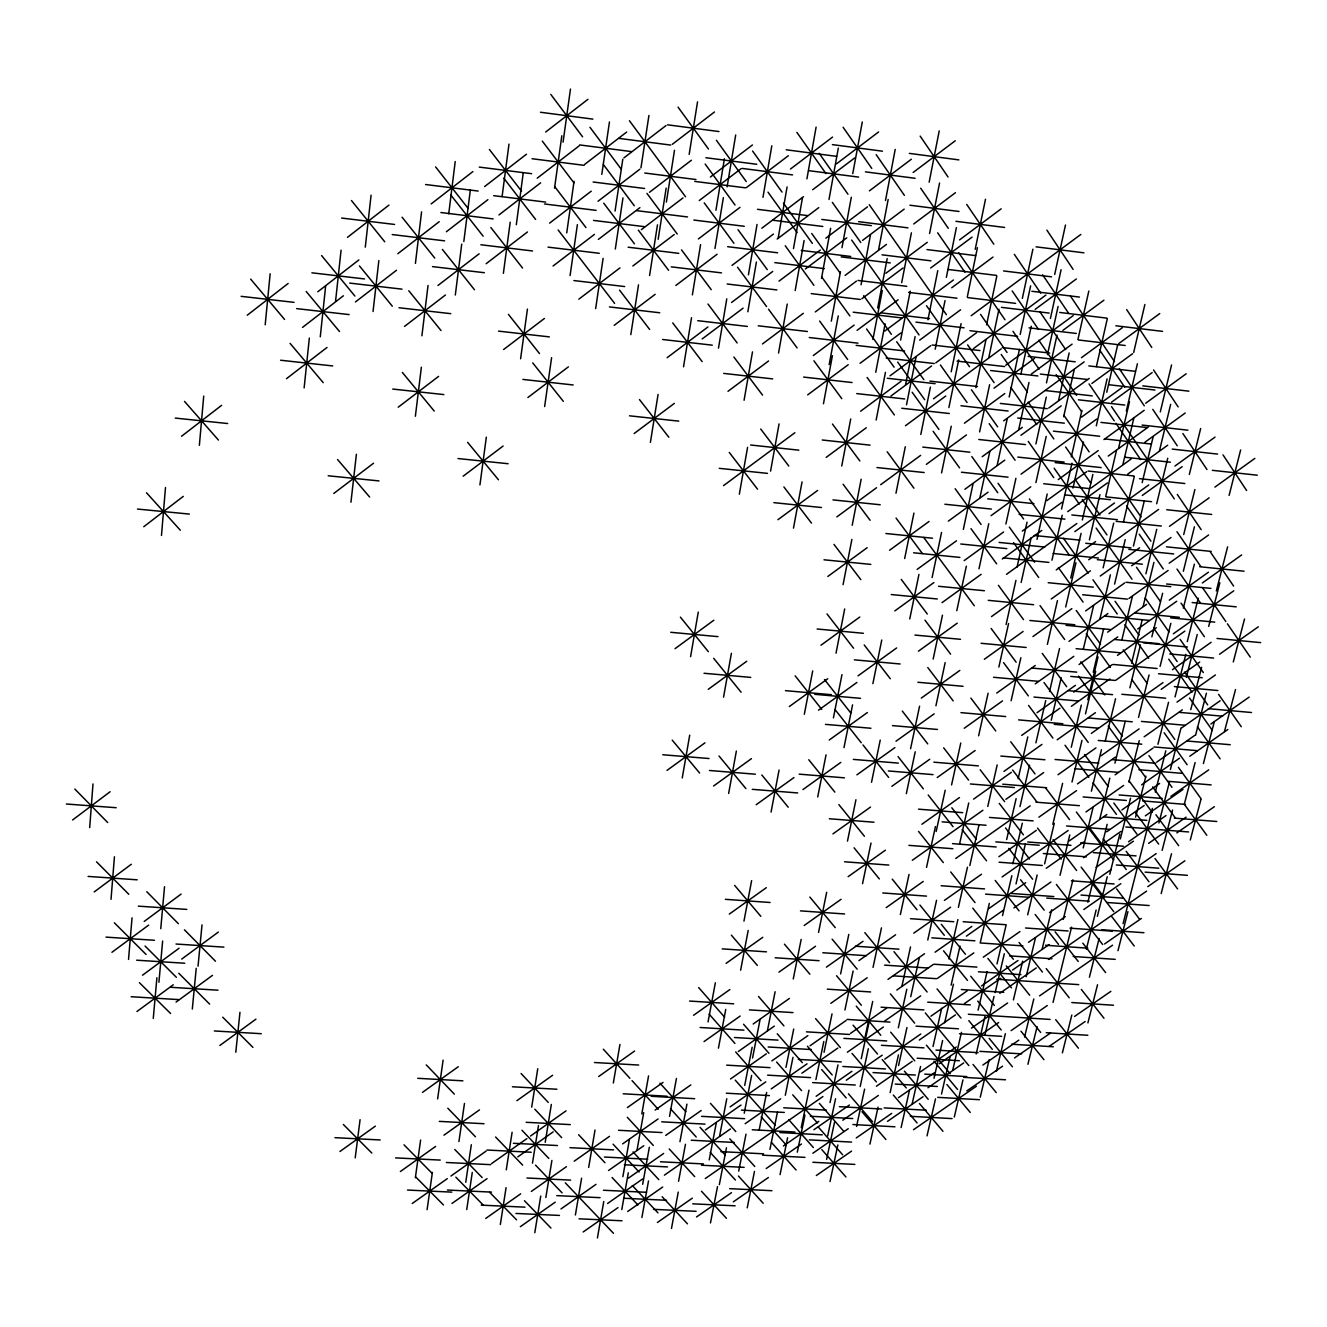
<?xml version="1.0" encoding="UTF-8"?>
<svg xmlns="http://www.w3.org/2000/svg" width="1327" height="1327" viewBox="0 0 1327 1327"><rect width="100%" height="100%" fill="white"/><g stroke="black" fill="none" stroke-linecap="round" stroke-linejoin="round"><path stroke-width="1.5" d="M89.689 827.617L92.99 783.958M111.02 899.308L114.437 856.778M161.479 535.444L165.493 487.507M128.537 959.421L132.036 917.836M199.365 445.341L203.728 396.093M160.766 928.684L164.531 886.718M153.269 1018.439L156.901 977.767M158.925 982.245L162.64 941.059M192.315 1009.018L196.23 968.312M198.038 966.156L202.019 924.853M265.201 324.75L270.161 273.76M304.132 387.915L309.34 338.07M235.791 1052.245L239.971 1012.285M320.271 336.826L325.629 286.201M335.549 301.362L341.072 250.189M365.29 247.137L371.079 195.185M350.942 502.22L356.399 454.315M373.053 311.48L378.842 260.59M415.417 263.393L421.571 211.856M421.903 335.797L428.04 285.454M415.368 416.263L421.372 367.197M448.742 213.813L455.211 161.562M455.31 295.025L461.73 244.118M463.82 241.497L470.372 189.744M355.205 1157.824L360.081 1119.673M502.104 196.496L508.987 144.112M503.381 273.329L510.198 222.206M479.926 484.952L486.329 437.147M516.303 224.727L523.253 172.858M520.599 358.771L527.433 309.075M415.351 1177.779L420.609 1140.059M554.537 188.102L561.835 135.752M563.063 142.138L570.477 89.058M437.628 1098.889L443.102 1060.124M427.095 1209.66L432.386 1172.404M566.729 232.872L574.06 181.285M544.634 406.526L551.601 357.676M570.079 275.568L577.378 224.678M458.926 1141.552L464.483 1103.434M601.794 174.384L609.458 121.935M465.744 1182.274L471.317 1144.753M595.657 308.594L603.105 258.334M615.064 211.043L622.794 159.257M466.739 1209.577L472.279 1172.438M615.313 249.045L622.977 197.872M640.958 167.849L648.936 115.432M630.823 334.636L638.503 284.874M506.267 1169.867L512.106 1132.279M500.329 1224.522L506.068 1187.665M649.583 275.502L657.479 224.86M658.175 239.308L666.171 188.102M666.386 202.069L674.498 150.283M531.696 1107.149L537.75 1068.733M689.177 154.347L697.538 101.831M532.475 1163.149L538.48 1125.528M650.396 442.389L658.076 394.401M545.215 1142.331L551.335 1104.446M534.798 1232.717L540.736 1196.058M692.379 294.876L700.556 244.682M545.845 1197.551L551.899 1160.445M683.521 366.799L691.533 317.717M715.933 210.28L724.409 158.776M714.954 248.514L723.364 197.64M727.113 186.842L735.689 134.989M718.488 348.105L726.781 298.84M575.387 1214.985L581.591 1178.194M588.674 1167.428L595.027 1130.007M748.411 274.838L757.037 224.479M762.975 197.341L771.816 145.771M613.339 1082.981L619.941 1044.449M747.847 311.779L756.407 262M690.587 656.666L698.267 612.112M597.432 1237.942L603.752 1201.532M744.082 400.256L752.492 351.887M682.244 777.937L689.708 735.175M778.219 237.798L787.093 186.925M739.338 494.225L747.582 447.315M622.861 1176.684L629.413 1139.478M621.799 1209.594L628.301 1172.836M793.48 248.597L802.453 197.939M806.916 178.846L816.105 127.11M641.804 1113.95L648.555 1075.932M778.534 353.082L787.243 304.065M637.026 1150.127L643.711 1112.607M795.188 290.513L804.112 240.535M723.547 697.173L731.393 653.332M770.572 471.102L779.065 423.91M642.666 1184.298L649.351 1147.258M641.886 1217.506L648.521 1180.914M829.01 199.448L838.316 148.093M821.496 278.388L830.636 228.294M669.521 1116.405L676.438 1078.469M728.639 793.48L736.369 751.065M852.763 173.671L862.285 121.968M841.981 247.701L851.32 197.192M831.299 321.134L840.439 271.753M793.48 528.129L802.039 481.9M679.955 1141.684L686.922 1104.147M829.176 364.593L838.249 315.909M708.054 1021.939L715.353 982.793M678.561 1181.279L685.462 1144.289M823.453 403.773L832.411 355.686M671.479 1228.47L678.263 1192.094M861.074 284.758L870.479 234.896M718.438 1048.148L725.753 1009.399M743.966 921.087L751.629 880.597M885.491 200.559L895.211 149.404M740.632 970.186L748.196 930.393M771.07 812.074L779.065 770.058M878.574 249.858L888.161 199.481M841.733 466.026L850.723 418.967M709.215 1159.881L716.331 1122.659M877.694 308.013L887.182 258.566M719.582 1136.211L726.781 1098.706M872.901 339.463L882.306 290.497M804.328 714.274L812.705 670.898M710.476 1222.947L717.509 1186.603M875.737 372.29L885.109 323.854M719.317 1184.646L726.466 1147.805M852.199 525.293L861.173 479.196M744.712 1085.42L752.144 1047.268M901.697 282.618L911.4 232.839M843.076 584.626L851.884 539.409M876.152 420.029L885.457 372.34M752.558 1058.017L760.072 1019.501M744.231 1113.22L751.629 1075.451M836.027 653.166L844.685 608.977M929.149 182.197L939.217 130.892M900.618 340.06L910.222 291.194M738.708 1171.16L745.99 1134.17M767.454 1030.615L775.117 991.733M817.714 796.963L826.041 754.864M833.422 717.874L841.981 674.63M929.58 233.502L939.566 183.01M905.545 384.764L915.116 336.627M759.193 1129.957L766.658 1092.469M906.507 404.801L916.045 356.98M747.217 1207.852L754.482 1171.393M793.264 978.928L801.16 939.4M927.938 319.774L937.774 270.658M843.989 747.632L852.564 704.869M895.974 493.213L905.296 446.735M785.982 1067.356L793.712 1029.055M769.925 1149.414L777.423 1112.225M946.35 277.36L956.385 227.63M935.187 349.2L945.023 300.599M785.302 1095.273L792.982 1057.354M818.543 932.417L826.671 892.275M920.805 434.46L930.393 387.136M872.884 683.654L881.758 640.012M904.666 558.518L913.938 513.068M847.489 841.119L855.932 799.733M780.06 1174.627L787.591 1137.803M975.212 249.343L985.497 199.249M951.21 371.809L961.113 323.589M967.283 297.016L977.418 247.668M871.524 782.267L880.232 740.084M948.888 407.571L958.708 359.916M801.259 1127.602L808.989 1090.18M797.295 1152.184L804.958 1115.078M909.741 618.946L918.947 574.425M815.906 1079.614L823.802 1041.562M941.573 472.893L951.243 426.232M824.05 1052.294L832.029 1013.878M840.605 973.902L848.799 934.407M862.533 883.716L871.01 843.01M932.101 577.56L941.54 532.492M986.591 324.833L996.826 275.966M844.934 1009.98L853.112 971.016M975.892 387.683L985.944 339.795M830.038 1102.588L837.984 1064.901M988.781 357.593L998.966 309.274M827.683 1135.962L835.562 1098.723M910.571 748.76L919.578 706.196M979.608 431.905L989.61 384.714M826.621 1159.383L834.467 1122.476M933.163 659.038L942.469 615.197M906.324 793.679L915.232 751.762M963.336 529.44L973.056 483.725M873.05 967.383L881.46 927.888M830.005 1181.594L837.835 1144.985M1022.354 298.376L1032.887 249.211M979.907 497.708L989.793 451.545M864.458 1039.937L872.702 1001.454M935.933 705.765L945.172 662.637M956.8 610.685L966.338 566.181M861.256 1058.714L869.45 1020.48M1020.181 334.437L1030.631 285.836M860.178 1086.564L868.322 1048.728M1009.183 396.989L1019.451 349.333M900.369 914.568L909.045 874.393M997.191 465.263L1007.243 418.652M856.545 1126.441L864.607 1089.135M1020.894 374.197L1031.278 326.226M978.994 568.769L988.764 523.701M1018.721 429.533L1028.989 382.425M1054.683 274.473L1065.481 225.026M926.528 867.377L935.435 826.588M901.962 986.077L910.521 946.931M936.165 831.482L945.206 790.212M1050.403 318.463L1061.086 269.713M869.931 1144.106L878.059 1107.1M1005.899 523.999L1015.918 478.317M951.575 784.92L960.781 743.004M898.329 1027.795L906.805 989.229M1047.484 354.674L1058.083 306.471M910.737 996.693L919.346 957.712M1046.472 382.889L1057.005 335.134M890.135 1092.585L898.445 1054.915M898.561 1065.531L906.971 1027.496M1035.906 443.931L1046.273 397.088M927.772 940.014L936.563 900.27M978.629 735.805L988.101 693.241M1017.029 567.16L1027.048 522.158M1035.923 482.613L1046.207 436.384M1006.098 624.536L1015.935 580.38M998.849 667.083L1008.57 623.557M1058.564 400.406L1069.147 352.949M959.57 844.005L968.727 802.968M1021.16 582.42L1031.179 537.684M901.116 1127.568L909.443 1090.412M1077.972 339.397L1088.82 291.044M1063.657 416.728L1074.256 369.553M1037.001 539.359L1047.202 493.992M912.13 1103.948L920.573 1066.493M958.409 907.32L967.466 867.211M969.805 865.586L978.994 824.88M948.987 958.973L957.895 919.561M1011.124 700.739L1020.861 657.728M933.014 1046.522L941.672 1008.321M987.769 806.434L997.174 764.933M951.127 985.132L960.002 946.101M1071.32 456.886L1081.903 410.358M944.675 1022.719L953.449 984.219M1061.55 508.987L1071.967 463.223M1051.946 560.226L1062.214 515.224M934.009 1078.287L942.618 1040.534M1096.401 366.584L1107.315 318.712M1072.979 488.037L1083.495 441.991M927.026 1135.879L935.502 1098.905M941.506 1094.062L950.132 1056.541M1096.301 425.818L1107.1 378.875M1047.368 644.408L1057.437 600.667M1106.751 392.245L1117.682 344.804M989.328 903.405L980.205 942.95L1022.885 945.886M1018.124 778.75L1027.778 736.933M952.72 1070.226L961.461 1032.389M1006.646 839.576L1016.117 798.605M1082.334 519.968L1092.867 474.436M1070.74 578.025L1081.09 533.354M1065.697 606.986L1075.965 562.731M1019.965 806.617L1029.57 765.198M1035.889 742.888L1045.726 700.573M1049.524 691.566L1059.527 648.538M978.115 1010.146L987.122 971.546M1012.849 863.794L1022.321 823.188M954.295 1117.052L962.971 1079.879M1089.401 539.84L1099.934 494.639M1133.673 352.484L1144.869 304.513M1002.532 915.58L1011.837 875.704M1051.233 720.262L1061.202 677.666M1105.739 496.348L1116.471 450.533M1126.374 410.823L1137.405 363.747M996.992 963.949L1006.181 924.737L963.203 921.734M976.174 1053.97L985.082 1015.984M1016.018 883.948L1025.456 843.64M1118.595 448.161L1129.509 401.617M985.032 1034.645L994.023 996.411M995.184 992.563L1004.323 953.748M1122.874 464.566L1133.789 418.304M1083.313 649.168L1093.614 605.593M1103.119 567.856L1113.701 523.12M980.255 1097.197L989.113 1059.825M1027.695 914.834L1037.15 875.007M1099.934 618.846L1110.384 574.873M1123.488 521.909L1134.286 476.526M1052.825 824.382L1062.612 783.312M1071.271 747.25L1081.323 705.118M1044.614 863.844L1054.285 823.337M996.345 1071.403L1005.352 1033.7M1013.413 999.894L1022.636 961.246M1093.249 672.258L1103.566 629.064M1114.597 584.096L1125.213 539.641M1087.808 699.744L1098.043 656.931M1085.486 713.893L1095.671 671.296M1142.182 482.597L1153.18 436.666M1160.296 411.917L1171.559 364.958M1071.984 782.051L1081.969 740.416M1026.153 976.722L1035.491 937.774M1133.424 546.094L1144.239 501.108M1159.483 450.749L1170.663 404.37M1042.143 949.07L1051.631 909.775M1060.041 875.256L1069.778 834.948M1024.56 1037.084L1033.799 998.982M1121.846 639.996L1132.412 596.387M1156.68 503.779L1167.743 458.23M1091.375 791.174L1101.46 749.738M1105.291 740.897L1115.559 698.748M1145.898 573.828L1156.746 529.307M1027.911 1064.304L1037.117 1026.584M1063.259 919.412L1072.946 879.751M1083.197 847.92L1093.116 807.28M1143.144 606.422L1153.909 562.383M1131.583 663.118L1142.165 619.891M1129.874 687.834L1140.407 644.972M1053.041 1002.449L1071.553 927.142M1099.751 819.141L1109.836 778.136M1114.945 763.158L1125.23 721.374M1189.324 474.469L1200.653 428.538M1151.853 636.86L1162.618 593.285M1087.858 902.244L1107.149 824.332M1183.717 534.532L1194.897 489.514M1138.549 717.376L1149.066 674.979M1086.349 949.203L1096.119 910.023M1128.895 782.134L1139.229 740.648M1062.396 1052.825L1071.818 1015.039M1097.363 916.36L1107.249 876.749M1183.336 571.273L1194.433 526.819M1160.08 666.403L1170.845 623.308M1109.754 874.277L1119.806 834.086M1120.353 838.913L1130.521 798.24M1089.401 977.236L1099.138 938.471M1183.336 608.081L1194.366 564.174M1135.597 817.1L1145.898 776.162M1157.957 744.248L1168.54 702.298M1087.908 1022.901L1097.529 984.767M1187.283 641.605L1198.264 598.212M1175.042 696.94L1185.84 654.344M1229.101 495.419L1240.645 449.953M1155.303 792.086L1165.786 750.833M1123.073 923.675L1152.4 808.375M1186.338 677.367L1197.236 634.505M1117.981 950.696L1127.933 911.632M1170.397 769.511L1181.013 727.959M1216.345 590.93L1227.608 546.857M1208.698 626.394L1219.845 582.835M1158.935 822.989L1169.386 782.184M1190.75 709.663L1201.632 667.299M1162.137 850.391L1172.554 810.001M1195.577 735.191L1206.425 693.208M1184.497 803.565L1195.129 762.544M1161.175 893.552L1171.492 853.792M1203.39 763.572L1214.238 722.037M1233.297 661.941L1244.527 618.996M1190.302 839.974L1200.902 799.501M1224.473 731.492L1235.52 689.542M247.237 315.229L288.158 283.447M347.475 237.351L388.944 205.121M317.767 291.791L358.871 259.926M431.126 203.943L472.86 171.598M545.662 132.02L587.927 99.326M302.539 327.387L343.394 295.788M397.818 253.706L439.204 221.692M484.62 186.576L526.487 154.197M181.517 436.284L221.626 405.316M355.437 301.959L396.491 270.26M446.336 231.761L487.888 199.664M537.219 178.183L579.169 145.837M286.483 378.676L327.006 347.458M498.952 214.941L540.636 182.811M584.626 164.432L626.676 132.053M437.943 285.487L479.13 253.805M143.764 526.719L183.259 496.381M404.536 326.409L445.441 294.992M486.13 263.725L527.482 231.96M623.906 157.896L666.021 125.551M549.594 223.135L591.245 191.171M598.029 201.256L639.846 169.209M672.258 144.344L714.473 111.982M553.06 266.014L594.43 234.398M649.5 192.282L691.4 160.252M598.377 239.407L639.929 207.659M398.2 407.207L438.573 376.404M641.372 229.654L683.007 197.905M710.409 177.005L752.426 144.975M503.63 349.515L544.418 318.463M699.263 200.543L741.113 168.662M578.821 299.189L619.958 267.888M333.79 493.462L373.567 463.206M632.846 265.997L674.232 234.531M746.438 187.588L788.371 155.69M698.384 238.943L739.968 207.377M790.477 169.027L832.56 137.079M614.185 325.347L655.156 294.312M527.897 397.503L568.371 366.866M675.841 285.471L717.111 254.237M836.474 163.851L878.607 131.954M761.831 228.211L803.498 196.678M812.688 189.728L854.638 157.979M732.023 265.383L773.442 234.083M463.173 476.194L503.099 446.038M777.174 239.059L818.776 207.626M869.384 190.872L911.334 159.24M731.559 302.473L772.729 271.454M667.149 357.676L707.921 326.973M825.842 238.196L867.476 206.863M913.142 172.477L955.241 140.778M702.199 338.932L743.103 308.163M778.999 281.142L820.318 250.057M72.587 819.97L110.141 791.721M805.373 268.983L846.775 237.848M862.567 240.369L904.185 209.119M634.124 433.547L674.365 403.375M845.1 275.402L886.469 244.4M913.706 223.981L955.457 192.697M762.461 343.958L803.333 313.321M815.325 311.911L856.429 281.125M728.009 391.299L768.565 360.977M885.855 273.279L927.258 242.327M861.837 298.757L903.057 267.954M959.537 239.905L1001.172 208.82M94.2 891.943L131.29 864.275M813.318 355.553L854.124 325.098M930.658 268.021L972.094 237.118M857.109 330.323L898.114 299.769M884.927 330.954L953.433 279.98M807.662 394.882L848.218 364.726M951.708 287.777L993.011 257.056M860.045 363.299L900.817 332.994M723.514 485.649L794.873 432.718M919.644 340.16L960.582 309.788M144.212 921.436L181.119 894.083M111.949 952.288L148.657 925.101M890.002 375.84L930.691 345.683M971.165 315.71L1080.825 234.448M860.593 411.221L901.05 381.297M891.014 395.96L931.571 365.97M935.784 362.852L976.572 332.679M826.174 457.384L866.299 427.742M973.437 348.603L1045.941 295.042M1035.16 309.357L1076.346 278.969M142.52 975.196L179.079 948.224M933.528 398.764L1001.271 348.819M181.716 959.073L218.374 932.052M777.921 519.703L817.614 490.459M905.445 425.735L945.786 395.993M1005.7 365.29L1073.244 315.577M136.946 1011.506L173.256 984.8M1062.877 330.373L1103.915 300.201M994.023 388.164L1034.645 358.29M176.093 1002.084L212.469 975.362M836.839 516.9L876.55 487.722M880.68 484.703L920.623 455.377M964.43 423.197L1004.804 393.555M1031.378 374.032L1072.1 344.124M675.045 648.671L713.843 620.223M926.379 464.334L966.454 434.924M1081.439 357.693L1122.277 327.752M1003.676 420.841L1084.159 361.873M1118.81 343.56L1159.748 313.57M982.162 456.704L1022.304 427.344M1048.728 408.019L1089.218 378.411M827.832 576.449L867.145 547.719M1020.944 435.306L1061.235 405.846M1091.889 383.453L1132.561 353.728M964.895 489.265L1004.804 460.121M889.571 550.257L929.066 521.445M219.851 1045.477L255.945 1019.153M708.22 689.36L746.736 661.261M1081.488 417.159L1121.929 387.683M948.357 521.113L988.051 492.184M1111.628 402.131L1152.168 372.588M1021.06 474.154L1096.716 419.033M917.139 569.399L956.502 540.786M991.037 515.672L1030.78 486.777M1145.665 403.242L1186.189 373.766M820.949 645.237L859.78 617.022M1103.915 439.585L1144.189 410.325M1058.249 479.611L1098.242 450.566M667 770.406L704.969 742.838M894.813 610.918L933.893 582.57M964.165 560.608L1003.594 531.994M1046.837 500.627L1086.697 471.715M1108.261 456.073L1148.419 426.929M1022.288 531.099L1061.932 502.369M1144.952 442.206L1185.21 413.029M789.316 706.561L827.733 678.744M1091.142 487.971L1131.068 459.042M942.004 602.657L981.134 574.326M1002.316 558.999L1041.761 530.452M1067.721 511.658L1107.481 482.879M1127.668 474.17L1167.694 445.208M858.022 675.858L896.637 647.941M713.578 786.015L751.447 758.646M818.51 710.177L856.91 682.443M1006.513 574.326L1076.827 523.518M1074.853 531.613L1114.498 502.999M918.433 651.192L957.231 623.176M1109.007 513.632L1148.767 484.936M1174.942 466.042L1215.034 437.097M1142.282 495.452L1182.158 466.689M991.501 616.591L1030.548 588.458M1056.242 569.93L1095.604 541.565M829.193 740.051L867.377 712.549M1088.704 559.745L1158.62 509.419M756.208 804.709L793.944 777.556M1051.249 598.991L1090.412 570.842M921.32 698.085L959.803 670.434M1214.918 487.109L1254.861 458.396M802.951 789.565L840.804 762.378M984.335 659.287L1023.084 631.47M1100.249 576.051L1139.578 547.802M1169.469 526.321L1209.146 497.841M1032.953 636.545L1071.851 608.645M1131.632 565.766L1171.011 537.501M895.99 741.229L934.175 713.843M856.91 774.835L894.862 747.632M1085.619 610.918L1124.699 582.918M339.944 1151.488L375.359 1126.125M422.484 1092.37L458.279 1066.726M1169.187 563.212L1208.598 534.997M996.743 693.076L1035.242 665.507M1069.031 641.339L1107.896 613.538M1128.945 598.477L1168.108 570.461M964.248 728.258L1002.515 700.905M891.86 786.314L929.729 759.26M1035.242 683.886L1073.825 656.334M1107.663 632.15L1146.594 604.349M832.941 833.887L870.495 807.081M729.319 914.087L766.309 887.697M1079.05 664.528L1117.765 636.91M1169.286 600.152L1208.433 572.219M1137.753 629.015L1176.717 601.247M1202.345 582.968L1241.624 554.951M937.21 777.539L975.146 750.501M443.948 1135.182L479.462 1109.886M1037.034 712.699L1075.401 685.362M1117.483 655.372L1156.265 627.754M400.356 1171.525L435.621 1146.412M1073.676 692.113L1112.192 664.678M1021.707 735.39L1059.925 708.187M516.866 1100.697L552.596 1075.285M1071.37 706.312L1109.787 678.993M1173.317 633.808L1233.795 590.797M1115.841 680.187L1184.845 631.138M726.085 963.369L762.76 937.326M848.152 876.649L885.391 850.192M921.883 824.266L959.487 797.544M1003.975 771.385L1041.944 744.414M973.587 799.136L1011.356 772.331M1057.204 739.786L1095.389 712.682M412.216 1203.506L447.282 1178.641M450.931 1176.054L486.163 1151.056M804.162 925.5L841.069 899.308M598.709 1076.496L634.605 1051.034M1172.454 669.704L1211.12 642.301M693.557 1015.288L729.867 989.56M912.312 860.278L982.909 810.25M1091.325 733.416L1162.999 682.625M491.537 1163.63L526.869 1138.616M530.535 1136.012L566.032 1110.865M1005.899 799.335L1043.669 772.579M1161.191 689.343L1199.708 662.057M1219.53 654.244L1258.295 626.808M451.993 1203.456L487.059 1178.658M517.795 1156.895L553.16 1131.881M778.932 972.16L815.524 946.267M1058.017 774.719L1095.953 747.881M886.204 907.618L923.227 881.443M955.722 858.486L1030.167 805.887M1101.062 755.776L1139.13 728.871M1176.983 702.116L1215.416 674.945M704.04 1041.579L740.167 1016.051M1077.474 783.875L1115.36 757.136M1144.156 736.8L1182.357 709.845M627.356 1107.581L663.036 1082.401M826.406 967.134L863.031 941.291M1038.892 817.183L1076.545 790.627M753.172 1024.013L789.416 998.435M485.732 1218.451L520.682 1193.819M998.899 856.711L1036.287 830.37M1115.095 774.819L1153.03 748.08M1181.876 727.743L1220.143 700.772M531.314 1191.43L566.447 1166.665M574.193 1161.208L609.524 1136.327M858.934 960.599L895.609 934.772M944.409 900.386L981.482 874.261M655.156 1110.052L690.82 1084.922M738.293 1051.498L774.354 1026.103M913.756 933.163L950.596 907.22M1085.967 811.958L1123.637 785.435M1156.696 762.162L1194.715 735.407M1210.854 724.044L1249.138 697.106M622.645 1143.874L658.092 1118.943M1002.134 876.931L1068.135 830.503M830.835 1003.328L867.211 977.75M1141.618 784.838L1179.487 758.215M520.333 1226.695L555.217 1202.162M730.497 1079L766.376 1053.787M1069.413 840.82L1106.9 814.479M1189.788 756.241L1227.857 729.485M608.512 1170.514L643.777 1145.748M1121.912 809.934L1159.599 783.461M560.989 1208.93L596.005 1184.347M665.706 1135.414L701.203 1110.5M771.866 1060.887L807.861 1035.624M887.979 979.376L924.521 953.731M988.681 908.68L1025.688 882.704M1046.273 868.256L1083.562 842.064M935.087 952.189L971.812 926.428M1106.668 831.797L1144.206 805.472M810.001 1045.792L846.095 1020.48M966.355 936.149L1003.179 910.322M1083.479 857.657L1120.834 831.465M1170.928 796.349L1208.715 769.859M628.417 1178.16L663.616 1153.478M730.099 1106.884L765.779 1081.887M896.82 990.042L933.279 964.48M1013.911 907.95L1050.934 882.007M1145.334 815.84L1182.987 789.449M705.433 1129.957L740.964 1105.059M607.534 1203.523L642.583 1178.99M771.236 1088.903L807.048 1063.823M850.491 1033.401L886.668 1008.072M1128.531 841.782L1166.002 815.558M801.906 1073.211L837.818 1048.081M937.31 978.447L973.836 952.886M1096.135 867.294L1133.424 841.185M583.183 1231.97L618.034 1207.587M664.412 1175.158L730.464 1128.945M884.446 1021.243L920.706 995.88M745.144 1123.704L780.707 1098.822M847.339 1052.245L883.384 1027.048M983.257 957.215L1019.932 931.571M1049.607 912.561L1111.346 869.401M1148.635 843.342L1186.089 817.167M627.721 1211.468L662.704 1187.018M1176.85 832.892L1214.371 806.683M1028.508 942.303L1065.282 916.625M1119.009 879.569L1156.215 853.593M816.138 1096.268L851.884 1071.32M930.924 1016.183L967.217 990.854M1083.811 909.509L1120.801 883.699M705.3 1178.558L822.922 1096.533M846.327 1080.195L882.19 1055.197M981.516 985.928L1018.008 960.483M884.777 1059.112L920.772 1034.015M964.447 1003.577L1000.807 978.231M1012.534 970.054L1049.126 944.559M657.429 1222.482L692.329 1198.165M919.279 1040.053L955.407 1014.89M1147.772 886.652L1184.911 860.792M999.812 993.293L1036.254 967.93M1048.43 959.454L1146.578 891.147M783.428 1145.997L818.842 1121.348M813.882 1129.741L849.396 1105.043M876.401 1086.249L912.196 1061.351M696.542 1216.959L731.476 1192.674M766.21 1168.523L801.458 1144.007M971.43 1028.16L1007.624 1002.996M842.794 1120.204L878.374 1095.472M733.333 1201.847L768.383 1177.497M920.374 1071.917L956.269 1046.986M1104.578 943.978L1141.336 918.45M939.118 1063.839L998.667 1022.503M812.87 1153.246L848.235 1128.696M1039.572 995.88L1112.557 945.206M898.495 1097.661L934.225 1072.863M927.938 1087.758L963.717 1062.944M856.28 1137.936L891.727 1113.37M1011.108 1030.615L1047.268 1005.534M887.498 1121.365L923.061 1096.716M816.321 1175.523L851.536 1151.139M982.892 1065.034L1018.821 1040.152M966.819 1090.91L1002.582 1066.195M1014.541 1057.934L1050.52 1033.053M1074.588 1016.416L1110.848 991.352M913.507 1129.708L976.456 1086.199M1049.093 1046.422L1085.138 1021.525M515.987 1213.459L559.43 1215.432M579.036 1218.816L622.031 1220.774M447.415 1190.037L491.488 1192.11M623.69 1198.248L666.585 1200.272M556.759 1195.627L600.086 1197.667M407.505 1190.054L451.843 1192.127M692.727 1203.838L735.141 1205.812M653.498 1209.345L696.111 1211.319M481.27 1205.148L524.994 1207.155M526.985 1178.011L570.643 1180.118M729.634 1188.66L771.932 1190.701M603.453 1190.253L646.531 1192.293M334.968 1137.67L380.185 1139.959M812.854 1162.286L854.853 1164.409M487.059 1150.028L531.198 1152.251M604.399 1157.044L647.742 1159.217M660.464 1161.772L703.426 1163.912M701.502 1165.222L744.165 1167.362M624.37 1164.774L667.531 1166.914M395.579 1157.89L440.249 1160.08M446.32 1162.485L490.625 1164.658M618.564 1130.289L662.04 1132.561M439.287 1121.381L483.99 1123.72M691.234 1140.225L734.179 1142.447M720.943 1151.637L763.606 1153.81M762.577 1155.187L804.958 1157.36M513.383 1143.293L557.423 1145.533M569.963 1147.673L613.621 1149.879M701.585 1116.355L744.663 1118.678M852.896 1124.533L894.962 1126.789M661.742 1121.829L705.019 1124.118M752.276 1129.758L794.923 1132.014M779.845 1132.561L822.292 1134.817M526.139 1122.294L570.278 1124.616M809.37 1139.876L851.586 1142.083M726.317 1093.199L769.411 1095.588M417.706 1078.304L462.891 1080.825M512.404 1086.78L556.909 1089.235M884.213 1107.896L926.213 1110.201M623.242 1093.796L667 1096.218M651.142 1096.301L694.684 1098.69M839.377 1106.685L881.659 1109.007M783.743 1107.78L826.373 1110.118M910.305 1116.306L952.073 1118.595M741.428 1110.102L784.29 1112.441M810.366 1116.256L852.763 1118.545M767.57 1075.152L810.565 1077.607M895.227 1084.076L937.343 1086.481M812.622 1082.6L855.268 1085.022M937.691 1097.346L979.442 1099.701M798.323 1059.394L841.252 1061.915M842.894 1066.477L885.474 1068.948M214.36 1030.963L261.27 1033.7M924.753 1074.14L966.769 1076.579M963.75 1077.358L1005.501 1079.78M873.05 1072.581L915.398 1075.036M726.698 1065.15L770.025 1067.654M594.479 1062.512L638.669 1065.05M700.125 1027.496L743.933 1030.15M843.889 1038.361L886.701 1040.949M131.141 996.726L178.896 999.613M881.443 1045.294L923.957 1047.849M979.857 1051.349L1021.707 1053.87M734.495 1037.515L778.004 1040.119M935.966 1050.105L978.099 1052.643M768.184 1046.986L811.394 1049.557M917.156 1058.216L959.355 1060.721M749.39 1009.88L793.032 1012.601M847.041 1019.418L889.986 1022.089M1046.257 1032.705L1087.841 1035.276M916.045 1026.169L958.492 1028.79M959.504 1033.733L1001.62 1036.321M170.403 987.271L217.993 990.191M1011.589 1044.233L1053.306 1046.771M806.434 1031.842L849.529 1034.463M927.706 1002.167L970.286 1004.887M136.698 960.201L184.735 963.236M881.095 1007.21L923.924 1009.913M968.345 1014.259L1050.088 1019.418M689.592 1001.056L733.682 1003.809M961.312 989.527L1003.793 992.297M105.994 937.127L154.43 940.262M176.01 944.028L223.915 947.13M1071.818 1002.548L1113.486 1005.236M827.302 989.162L870.612 991.949M138.34 906.142L186.825 909.41M822.823 952.753L866.448 955.689M722.187 948.871L766.492 951.841M934.075 964.248L976.921 967.101M775.2 957.762L819.091 960.698M884.595 965.127L927.739 967.997M978.43 971.795L1020.927 974.632M996.793 979.226L1078.735 984.634M893.469 975.859L936.464 978.679M1045.543 945.255L1087.841 948.175M931.836 937.841L974.897 940.81M1073.195 956.485L1115.211 959.355M1009.532 955.871L1051.963 958.757M855.451 946.217L898.926 949.17M1101.858 929.746L1143.907 932.715M1070.026 928.187L1112.308 931.156M800.48 910.869L844.602 913.971M910.422 918.682L953.781 921.734M1025.539 927.988L1068.102 930.973M88.113 876.417L137.195 879.818M882.77 892.971L926.511 896.123M725.388 899.324L770.075 902.493M1080.991 895.062L1123.471 898.18M941.158 885.739L984.584 888.924M1010.892 893.419L1053.82 896.554M1046.704 898.097L1089.367 901.199M1106.9 902.476L1149.149 905.545M985.579 894.133L1028.641 897.268M1145.135 872.138L1187.383 875.322M999.049 862.218L1042.292 865.486M66.35 804.013L116.195 807.712M844.586 861.787L888.808 865.071M1071.403 880.796L1114.05 883.964M1027.762 841.981L1070.989 845.332M995.797 841.882L1039.24 845.233M1093.348 852.614L1136.078 855.898M952.487 843.624L996.162 846.974M1043.321 853.526L1086.365 856.811M908.929 845.365L952.886 848.716M1116.306 864.972L1158.786 868.206M1125.827 826.986L1188.577 831.946M989.478 817.432L1033.136 820.882M1066.526 825.975L1109.637 829.358M942.104 821.828L986.044 825.261M829.309 818.759L873.979 822.226M1080.642 842.91L1123.521 846.228M1035.906 802.172L1079.382 805.671M1174.279 818.095L1216.776 821.496M1103.898 816.934L1146.843 820.351M752.293 789.333L797.709 792.949M918.516 809.171L962.705 812.655M888.377 770.954L933.047 774.62M662.77 754.748L709.049 758.53M1002.781 784.191L1046.621 787.757M1119.159 794.956L1162.187 798.456M970.369 783.958L1014.425 787.541M1142.68 800.911L1185.492 804.394M1083.114 796.946L1126.341 800.463M799.186 774.155L844.42 777.821M709.514 770.489L755.345 774.205M1055.065 759.475L1098.756 763.141M1000.84 756.058L1044.913 759.757M1138.931 769.726L1182.025 773.342M1074.588 768.715L1118.097 772.331M1168.341 781.338L1211.153 784.904M933.876 762.179L978.331 765.878M853.311 759.392L898.313 763.108M1154.042 746.952L1197.219 750.651M892.49 725.62L937.509 729.468M825.477 724.376L870.927 728.258M1112.325 759.625L1155.651 763.29M960.947 712.649L1005.634 716.547M1018.605 719.881L1062.861 723.729M1054.235 724.343L1098.225 728.158M1187.234 741.013L1230.245 744.729M1098.225 740.466L1141.801 744.198M1033.965 697.057L1078.304 701.004M1179.288 712.35L1222.582 716.198M704.056 673.27L750.734 677.384M1141.452 721.424L1184.911 725.239M785.451 690.654L831.432 694.684M1088.439 717.973L1132.263 721.805M814.745 694.32L860.51 698.334M1070.723 676.405L1114.979 680.419M1174.362 686.573L1217.887 690.521M854.356 659.834L900.137 663.981M993.541 677.284L1038.295 681.315M1121.829 694.27L1165.637 698.201M1068.417 690.687L1112.59 694.651M917.869 682.26L963.07 686.291M1208.35 708.668L1251.494 712.516M1113.021 664.445L1157.111 668.509M1158.504 673.718L1202.229 677.715M670.732 632.299L717.973 636.628M1032.174 668.078L1076.744 672.142M1114.663 639.498L1158.935 643.661M1143.36 642.849L1187.416 646.995M1169.8 653.962L1213.608 658.059M1076.097 648.671L1120.552 652.801M914.95 635.069L960.549 639.315M981.084 643.296L1026.186 647.476M817.133 628.998L863.413 633.294M1029.835 620.472L1074.804 624.752M1217.025 638.469L1260.65 642.616M1066.045 625.332L1110.732 629.562M1082.666 594.745L1127.502 599.124M938.571 586.285L984.402 590.731M137.477 509.054L189.346 514.08M1134.983 613.008L1179.338 617.287M988.25 600.335L1033.65 604.714M1170.646 617.868L1214.736 622.114M891.23 594.546L937.31 598.975M1104.794 616.126L1149.315 620.406M1166.582 583.996L1210.97 588.392M1126.125 582.271L1170.779 586.683M824.001 559.795L870.811 564.39M1048.181 582.702L1093.332 587.148M1192.16 602.541L1236.233 606.837M328.167 475.779L379.008 480.921M885.922 533.52L932.533 538.215M1199.757 566.745L1244.046 571.207M960.781 544.004L1006.811 548.632M1053.157 553.475L1098.524 558.037M1097.313 559.679L1142.331 564.191M1003.278 557.854L1048.911 562.399M913.606 552.795L959.869 557.406M773.873 502.651L821.479 507.528M1166.483 546.84L1211.153 551.402M1034.197 535.478L1079.813 540.122M1085.735 543.257L1130.952 547.869M1128.796 549.361L1173.682 553.923M999.065 542.428L1044.847 547.056M175.28 418.088L227.663 423.529M1071.818 514.959L1117.351 519.686M1116.156 521.329L1161.341 526.023M944.89 504.243L991.352 509.07M1019.086 514.378L1064.967 519.122M457.997 458.545L508.092 463.72M832.991 499.897L880.216 504.758M876.965 467.552L924.156 472.545M1106.071 496.895L1151.537 501.689M1064.652 494.871L1110.384 499.698M1166.748 509.734L1211.7 514.461M719.251 468.331L767.504 473.374M987.719 498.819L1033.932 503.646M1088.14 471.052L1133.905 475.978M1139.445 478.649L1184.829 483.526M750.634 445.009L798.854 450.168M961.461 472.23L1008.072 477.173M1043.702 483.741L1089.666 488.618M280.578 360.231L332.712 365.937M978.762 439.486L1025.522 444.578M1124.765 457.218L1170.414 462.194M1212.314 470.322L1257.283 475.199M392.742 389.06L443.848 394.583M1017.809 457.085L1064.171 462.078M922.796 447.099L969.855 452.192M629.512 415.815L678.794 421.14M1055.131 462.609L1101.194 467.585M822.259 440L870.048 445.142M901.763 408.252L949.286 413.51M1053.373 431.142L1099.685 436.251M1105.291 438.988L1151.222 444.047M1172.205 449.09L1217.605 454.083M522.888 379.422L573.181 384.963M803.648 377.084L852.067 382.541M1000.342 403.425L1047.235 408.683M723.713 373.401L772.696 378.892M1142.099 425.071L1187.897 430.197M856.761 393.588L904.699 398.946M960.964 405.747L1008.105 411.022M1100.929 422.401L1147.009 427.543M1017.676 418.005L1064.337 423.18M399.012 307.748L450.765 313.67M662.604 339.496L712.284 345.169M241.132 296.336L294.08 302.357M1045.527 390.569L1092.237 395.877M498.504 331.12L549.361 336.892M296.634 308.627L349.101 314.582M929.945 381.131L977.485 386.522M887.282 378.261L935.12 383.685M1078.42 399.809L1124.832 405.067M697.77 320.686L747.35 326.442M1088.837 365.904L1135.431 371.311M349.714 283.099L402.015 289.153M809.271 337.522L857.972 343.162M856.18 345.368L904.5 350.942M957.082 361.093L1004.605 366.567M1040.335 374.065L1087.211 379.456M1142.796 385.875L1188.892 391.166M886.237 358.025L934.258 363.532M990.622 370.532L1037.847 375.956M1108.642 384.714L1154.971 390.022M432.502 266.611L484.372 272.715M969.954 330.705L1017.627 336.328M1002.333 347.541L1049.657 353.065M609.425 306.919L659.735 312.774M311.895 272.815L364.543 278.935M932.168 345.003L979.989 350.56M1028.11 356.349L1075.202 361.823M758.231 325.795L807.38 331.501M811.261 293.615L860.311 299.454M727.196 284.011L776.892 289.933M1029.039 327.852L1076.346 333.459M881.128 312.857L929.547 318.58M853.211 312.193L901.829 317.933M573.911 280.561L624.685 286.549M1078.337 339.961L1125.213 345.501M915.978 322.146L964.082 327.819M628.119 247.204L678.777 253.341M341.653 218.059L394.55 224.445M857.939 280.428L906.772 286.317M548.034 247.137L599.257 253.291M967.648 297.596L1015.603 303.369M908.564 292.388L956.966 298.21M1059.692 312.459L1106.917 318.132M671.28 266.86L721.49 272.881M480.855 244.765L532.558 250.969M392.211 234.564L444.628 240.85M1001.503 307.366L1049.143 313.072M1115.825 325.779L1162.568 331.368M593.501 220.415L644.623 226.685M1003.577 270.94L1051.498 276.829M801.259 250.405L850.707 256.459M948.108 269.464L996.428 275.386M841.136 256.907L890.268 262.912M727.644 246.689L777.639 252.793M440.896 212.536L493.146 218.905M1031.875 291.276L1079.448 297.066M774.802 262.613L824.332 268.618M636.628 210.645L687.535 216.948M425.585 184.519L478.184 191.055M693.855 220.05L744.298 226.287M493.677 195.666L545.696 202.102M926.976 249.576L975.594 255.597M544.518 203.976L596.122 210.363M882.024 254.817L930.907 260.822M479.279 167.102L531.646 173.688M593.119 181.998L644.557 188.484M858.635 221.675L907.933 227.846M757.518 209.318L807.612 215.588M821.778 219.436L871.358 225.64M1036.055 246.839L1083.943 252.827M772.944 220.249L822.823 226.469M909.94 205.221L959.023 211.474M532.061 158.726L584.129 165.328M644.773 173.024L695.929 179.527M694.718 181.401L745.459 187.837M955.938 221.31L1004.589 227.448M619.045 138.39L670.666 145.074M865.436 171.863L915.099 178.282M808.541 170.636L858.602 177.088M705.881 157.731L756.755 164.283M579.617 144.925L631.47 151.593M742.042 168.413L792.567 174.899M909.343 153.385L958.84 159.887M832.394 144.626L882.488 151.195M667.581 124.821L718.969 131.555M540.504 112.264L592.887 119.115M786.231 149.785L836.607 156.354M139.435 982.71L170.602 1013.513M114.354 922.829L146.086 954.461M178.78 973.255L209.633 1004.108M222.72 1017.195L252.926 1047.368M145.058 946.035L176.375 977.302M343.328 1124.467L371.842 1153.063M96.523 861.82L128.785 894.282M415.898 1177.149L443.467 1204.949M403.989 1144.819L431.856 1173.051M146.783 891.727L178.382 923.708M184.436 929.829L215.472 961.229M74.826 789.051L107.703 822.541M455.841 1177.165L483.061 1204.883M489.713 1192.359L516.568 1219.845M454.779 1149.481L482.165 1177.563M524.464 1200.736L550.954 1228.056M447.813 1108.211L475.464 1136.808M426.266 1064.918L454.332 1094.111M495.601 1137.007L522.672 1165.156M535.527 1165.139L562.101 1192.873M565.319 1182.871L613.489 1233.314M521.975 1130.272L548.847 1158.454M534.781 1109.19L561.653 1137.621M612.079 1177.513L637.922 1204.949M632.332 1185.558L657.96 1212.861M521.08 1073.51L548.25 1102.405M578.622 1134.718L604.963 1162.751M613.074 1144.173L639.083 1172.006M662.156 1196.738L687.469 1223.842M633.062 1151.936L658.839 1179.653M627.306 1117.301L653.315 1145.45M669.223 1148.966L694.701 1176.634M701.452 1191.231L726.433 1218.335M603.304 1049.209L629.861 1078.254M632.05 1080.659L658.192 1109.256M670.55 1108.841L696.211 1137.007M710.293 1152.466L735.39 1180.018M659.983 1083.197L685.86 1111.711M700.059 1127.336L725.371 1155.22M738.426 1176.037L763.174 1203.241M146.501 492.765L180.323 530.219M729.784 1138.831L754.781 1166.516M710.459 1103.384L735.788 1131.549M771.468 1142.447L796.084 1170.016M761.2 1116.886L786.032 1144.786M735.258 1080.145L775.366 1125.313M788.785 1119.739L813.351 1147.556M735.689 1051.979L761.051 1080.725M821.795 1149.613L845.946 1176.983M818.344 1127.104L842.628 1154.772M709.149 1014.143L734.926 1043.42M184.503 401.401L218.441 440.066M698.649 987.57L724.642 1017.195M792.733 1094.841L817.399 1122.957M819.373 1103.384L843.756 1131.334M743.551 1024.228L768.963 1053.306M776.61 1062.048L801.558 1090.595M777.257 1033.766L802.337 1062.678M807.413 1046.257L832.178 1074.953M848.434 1093.796L872.602 1121.813M861.953 1111.727L885.922 1139.511M758.513 996.477L783.925 1025.887M821.695 1069.579L846.211 1097.943M731.376 935.187L757.335 965.426M337.556 459.524L369.619 497.028M815.574 1018.589L840.389 1047.6M893.336 1095.04L917.106 1122.957M852.034 1053.406L876.351 1081.92M734.66 885.408L760.819 916.293M784.439 944.177L809.868 974.184M853.079 1025.174L877.529 1054.036M882.206 1059.576L906.258 1087.958M919.445 1103.517L942.966 1131.284M290.066 343.361L323.224 382.657M904.4 1071.138L928.203 1099.32M250.654 279.118L284.559 319.425M836.541 975.743L861.372 1005.269M856.263 1006.165L880.763 1035.259M890.666 1032.174L914.751 1060.87M832.129 939.168L857.159 969.158M933.976 1061.185L957.563 1089.434M946.897 1084.507L970.269 1112.457M306.238 291.525L339.513 331.534M809.835 897.069L835.264 927.656M890.384 993.923L914.651 1023.117M672.208 740.118L699.628 773.027M926.395 1045.178L950.132 1073.659M973.023 1064.453L996.245 1092.585M925.35 1012.999L968.843 1065.598M467.618 442.339L498.471 479.793M402.363 372.439L434.228 411.055M718.985 755.992L745.89 788.586M864.822 932.649L889.588 962.656M321.582 255.547L354.873 296.037M893.967 951.658L927.125 991.999M968.826 1020.645L992.297 1049.342M761.798 774.951L788.221 807.214M937.061 988.897L960.947 1018.058M359.435 265.914L392.294 306.172M989.179 1038.344L1012.401 1066.775M408.766 290.746L440.995 330.523M943.514 950.812L967.499 980.437M854.074 847.82L879.337 878.938M977.734 1001.089L1001.205 1030.001M351.473 200.543L384.747 241.796M838.846 804.577L864.441 836.292M919.91 905.031L944.31 935.286M1020.977 1031.228L1043.951 1059.692M680.386 617.121L708.336 651.673M713.677 658.308L741.113 692.23M892.258 879.171L917.04 909.808M970.734 976.241L994.387 1005.484M808.773 759.741L834.849 792.119M941.307 924.289L965.442 954.262M987.902 958.442L1011.489 987.885M1017.56 1003.643L1040.683 1032.456M402.081 217.197L434.758 258.068M442.389 249.426L474.485 289.75M532.724 362.901L563.345 401.351M1055.695 1019.667L1078.42 1048.214M1006.281 965.923L1029.669 995.233M508.39 314.333L539.492 353.546M795.155 675.841L821.745 709.364M918.549 831.399L943.298 862.6M950.729 871.972L975.013 902.592M972.741 908.132L1013.38 959.255M835.181 709.763L861.24 742.755M862.998 744.961L888.642 777.423M1019.07 942.469L1042.458 972.061M824.482 679.557L850.789 712.964M1046.207 968.61L1069.23 997.804M450.881 195.086L483.161 236.189M490.841 227.514L522.573 268.054M962.141 829.674L986.525 860.808M1081.339 989.411L1103.981 1018.273M435.604 166.92L468.182 208.488M898.08 756.622L923.36 788.852M928.203 795.022L953.035 826.688M995.2 880.448L1019.053 910.853M1055.147 931.836L1078.254 961.478M639.465 399.56L668.841 437.247M951.807 807.778L976.357 839.211M1035.16 914.485L1058.515 944.376M1020.546 879.751L1044.183 910.123M1082.799 943.149L1105.623 972.591M827.003 613.937L853.576 648.223M902.294 711.073L927.739 743.9M1008.736 848.401L1032.622 879.204M503.779 178.183L535.61 219.419M864.209 644.955L890.301 678.744M943.663 747.847L968.561 780.094M1005.534 827.965L1029.52 859.033M558.136 229.969L614.6 303.369M729.253 452.424L757.518 489.149M999.248 803.399L1023.399 834.799M1056.392 884.479L1102.654 944.525M489.398 149.47L521.528 191.171M619.527 290.115L649.633 329.428M980.172 769.76L1004.639 801.641M1037.532 828.098L1061.252 859.1M1081.157 867.128L1104.313 897.533M833.986 544.418L860.825 579.65M927.789 667.547L953.184 700.888M1090.728 881.46L1113.751 911.666M554.686 186.593L585.953 227.58M783.892 486.959L811.477 523.103M1053.091 839.709L1076.612 870.529M1111.545 916.31L1134.237 946.035M542.295 141.093L573.911 182.794M760.703 429.019L788.785 466.026M672.739 322.909L702.165 361.624M1012.617 770.008L1036.802 801.823M603.719 203.164L634.422 243.786M1010.726 741.76L1035.043 773.94M1045.742 788.105L1069.562 819.622M1116.654 888.924L1139.412 918.997M970.866 698.118L995.748 730.961M638.337 230.135L668.559 270.277M733.881 357.046L762.544 395.131M901.249 579.401L927.291 614.003M1076.379 812.041L1099.818 843.176M924.936 620.14L950.58 654.128M1103.185 838.83L1126.258 869.567M1090.479 829.076L1113.718 859.962M1126.142 851.271L1148.966 881.792M550.805 94.416L582.586 136.797M603.403 164.565L634.289 205.768M707.971 304.032L737.148 342.947M843.093 484.239L870.13 520.284M646.946 193.394L677.251 234.05M1028.574 705.433L1052.908 738.061M589.951 127.276L621.152 169.076M681.531 249.907L711.239 289.668M832.46 424.043L859.863 460.967M1113.801 803.001L1136.957 834.185M1155.004 858.503L1177.547 888.874M896.057 518.077L922.414 553.525M1003.56 662.621L1028.292 695.879M1065 745.243L1088.837 777.274M1093.033 782.913L1116.438 814.396M923.741 537.485L974.317 605.759M991.136 628.467L1016.134 662.206M1084.541 754.532L1108.161 786.397M629.446 120.757L685.561 196.811M737.53 267.208L766.575 306.587M768.532 309.241L797.096 347.923M1044.001 682.526L1088.223 742.44M1135.746 813.119L1158.653 844.121M1155.933 814.745L1178.658 845.681M704.239 202.898L733.931 243.289M887.182 451.777L913.938 488.187M1129.128 780.939L1152.234 812.373M813.915 360.811L841.799 398.664M738.028 229.704L767.271 269.63M998.385 585.307L1023.515 619.626M1042.259 653.415L1066.676 686.706M1108.261 726.184L1145.649 777.357M1152.665 786.944L1175.54 818.245M867.095 377.449L894.381 414.953M705.168 164.05L735.025 205.021M819.638 321.068L847.638 359.468M970.999 528.677L996.627 563.826M1078.519 676.156L1122.211 736.087M785.236 245.76L813.915 285.338M678.064 107.155L708.485 149.039M955.158 488.734L981.101 524.464M1040.003 605.576L1064.669 639.514M1080.841 661.791L1104.877 694.9M1148.966 755.61L1172.006 787.342M1184.281 804.245L1206.807 835.264M821.695 276.945L849.894 315.975M933.13 431.292L959.554 467.867M1013.529 542.627L1038.693 577.494M716.398 140.28L746.255 181.583M768.018 192.183L797.129 232.59M866.581 328.996L894.099 367.181M912.147 392.228L938.919 429.401M1009.333 527.134L1034.612 562.217M1086.282 633.941L1110.4 667.415M1178.393 767.305L1201.117 798.821M752.591 151.046L782.034 192.1M811.742 233.502L840.24 273.196M971.812 456.571L997.738 492.715M1131.997 679.806L1174.793 739.454M783.444 203.18L812.34 243.388M897.682 362.089L924.737 399.726M1076.247 610.486L1100.547 644.292M1164.144 732.753L1187.134 764.734M1123.223 649.832L1146.926 683.007M863.678 295.656L891.379 334.321M896.687 341.736L923.841 379.671M998.053 483.31L1023.615 519.023M1058.432 567.657L1083.081 602.076M851.669 240.087L919.047 334.951M940.412 365.008L967.051 402.512M1063.491 538.298L1088.206 573.115M1092.95 579.783L1117.234 613.97M1124.898 624.768L1148.701 658.275M1197.385 726.814L1220.127 758.812M1029.42 498.969L1069.496 555.283M971.43 389.773L997.655 426.863M1189.49 698.019L1212.397 730.414M832.361 202.417L860.792 242.509M989.196 423.678L1015.105 460.253M1115.062 601.28L1139.047 635.119M819.19 153.351L847.97 194.223M926.511 305.724L969.473 366.716M1153.644 628.169L1177.165 661.559M1184.596 672.109L1207.67 704.869M796.88 132.385L825.975 173.605M1168.755 659.187L1192.011 692.147M1028.259 441.393L1053.738 477.637M1082.235 499.599L1106.967 534.914M1180.101 639.365L1203.34 672.557M1218.601 694.336L1241.276 726.715M869.268 204.69L946.4 314.648M967.615 344.887L994.089 382.624M1054.136 468.215L1079.249 504.028M1096.119 528.063L1131.981 579.186M1145.301 598.178L1169.037 632M1028.193 402.131L1053.837 438.922M1010.859 387.467L1036.735 424.507M1075.102 479.412L1099.967 515.025M1136.493 567.293L1160.428 601.546M980.553 314.383L1007.044 352.518M1181.013 603.088L1204.402 636.761M843.109 127.243L871.773 168.429M1001.188 354.409L1027.297 391.929M1065.614 447L1090.711 483.061M876.168 154.645L904.384 195.351M1139.229 534.234L1163.281 568.935M958.791 252.81L1004.97 319.724M1012.965 331.319L1039.058 369.138M1098.656 455.509L1141.054 516.966M1176.999 569.067L1200.57 603.221M937.658 232.806L964.928 272.217M1063.906 415.368L1089.168 451.893M1126.623 506.051L1150.907 541.167M1056.143 374.596L1081.638 411.718M1202.577 587.712L1225.833 621.55M1227.409 623.823L1250.283 657.13M920.689 188.218L948.307 228.327M1038.759 340.21L1076.595 395.363M1012.186 290.945L1038.477 329.361M1176.966 531.729L1200.686 566.38M1111.562 406.643L1174.279 498.852M1210.241 551.75L1233.579 586.07M920.175 136.117L948.042 177.005M966.719 204.424L993.823 244.185M1039.738 311.563L1065.664 349.598M1089.052 383.918L1114.216 420.825M1115.907 423.296L1140.639 459.59M1014.342 254.353L1040.766 293.267M1177.298 494.44L1201.167 529.622M1042.64 274.822L1068.699 313.388M1070.474 296.137L1114.481 361.541M1119.358 368.773L1144.289 405.83M1099.552 349.864L1124.749 387.219M1152.781 409.363L1177.231 445.772M1046.903 230.152L1073.112 269.364M1182.871 433.514L1206.956 469.526M1153.561 369.968L1178.16 406.925M1126.656 309.573L1151.77 347.442M1223.013 454.896L1246.617 490.509"/></g></svg>
